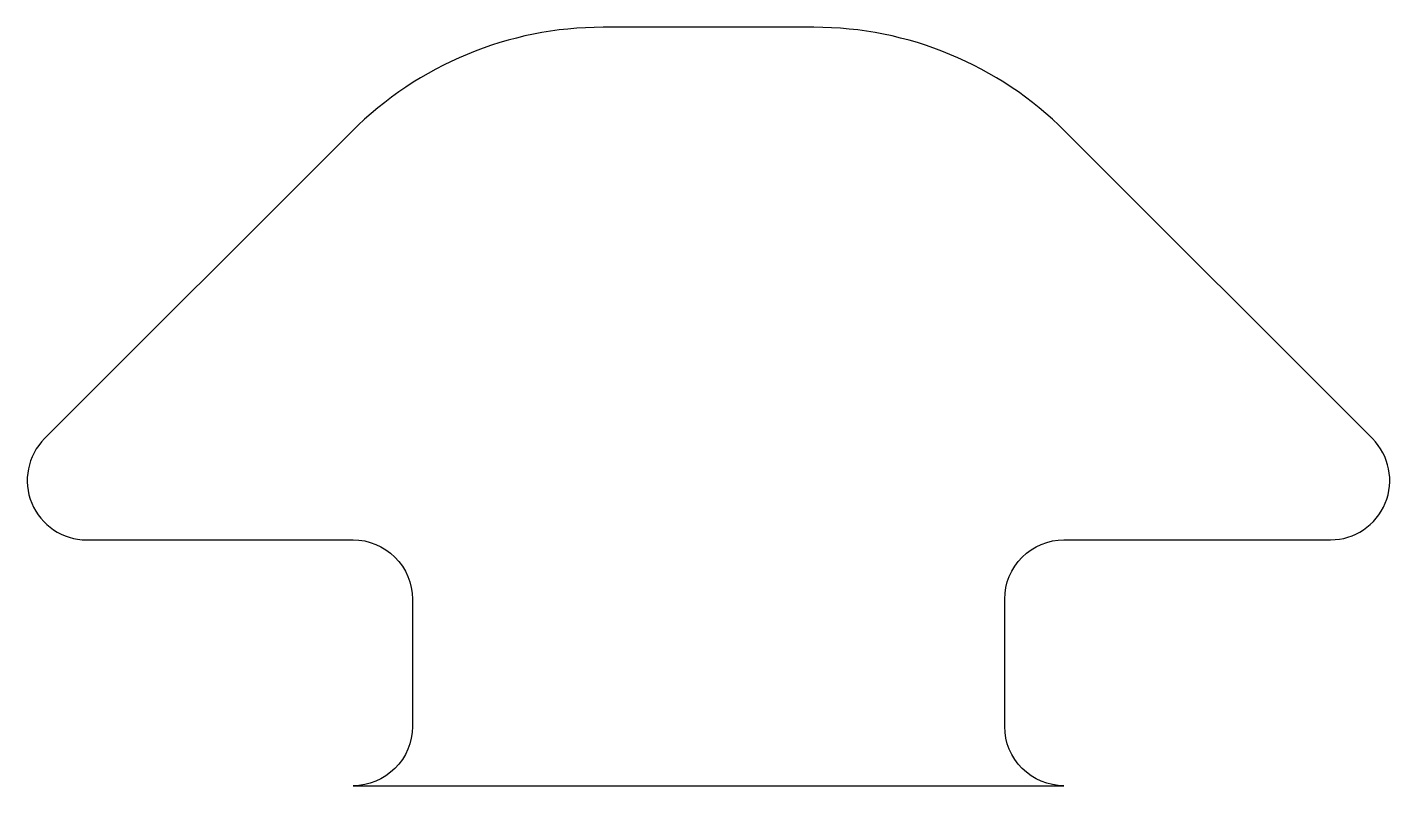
# Model space of a CAD drawing. Header units: millimetres. Extents: x -101.1 to -89.6, y 43.1 to 49.5.
import ezdxf

# ---------------------------------------------------------------- set-up
doc = ezdxf.new("R2010")
doc.units = ezdxf.units.MM
doc.layers.get('0').update_dxf_attribs({"linetype": 'CONTINUOUS'})

msp = doc.modelspace()

# ---------------------------------------------------------------- linework, layer by layer
msp.add_lwpolyline([(-96.245, 49.485, 0.198912), (-98.366, 48.606), (-100.959, 46.014, 0.668179), (-100.605, 45.16), (-98.355, 45.16, -0.414214), (-97.855, 44.66), (-97.855, 43.585, -0.414214), (-98.355, 43.085), (-92.355, 43.085, -0.414214), (-92.855, 43.585), (-92.855, 44.66, -0.414214), (-92.355, 45.16), (-90.105, 45.16, 0.668179), (-89.752, 46.014), (-92.344, 48.606, 0.198912), (-94.465, 49.485)], format="xyb", close=True)

doc.saveas('drawing.dxf')
